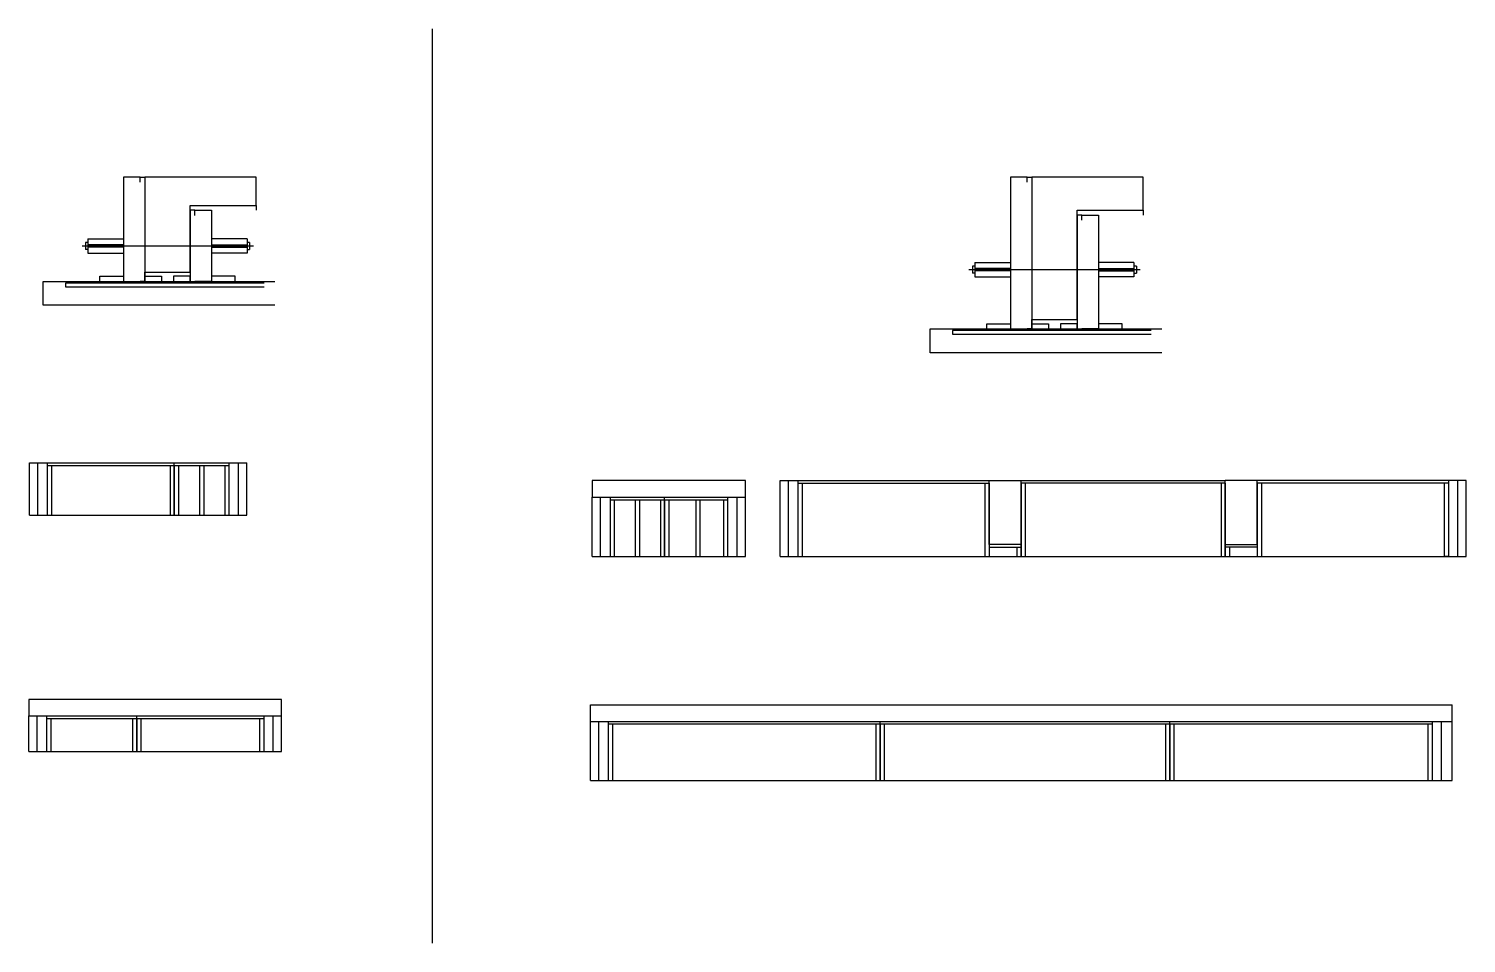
# Model space of a CAD drawing. Header units: metres. Extents: x 7642 to 8853, y 8501 to 9272.
import ezdxf

# ---------------------------------------------------------------- set-up
doc = ezdxf.new("R2010")
doc.units = ezdxf.units.M
for name, color, linetype in [('barrote', 7, 'Continuous'), ('CONCRETO', 7, 'Continuous'), ('COTA', 7, 'Continuous'), ('Madeira', 7, 'Continuous'), ('Painéis', 7, 'Continuous'), ('SARR_2.2x7', 7, 'Continuous'), ('SARR_3.5x7', 7, 'Continuous'), ('SCO-___-LAJ', 7, 'Continuous'), ('TENSOR', 7, 'Continuous')]:
    doc.layers.add(name, color=color, linetype=linetype)

msp = doc.modelspace()

# ---------------------------------------------------------------- linework, layer by layer
at = {"color": 7, "lineweight": 25}
for p, q in [((7691.8, 9095.2), (7691.8, 9083.2)), ((7691.8, 9095.2), (7721.8, 9095.2)), ((7825.8, 9095.2), (7795.8, 9095.2)), ((7825.8, 9095.2), (7825.8, 9083.2)), ((7689.8, 9092.2), (7689.8, 9086.2)), ((7691.8, 9092.2), (7689.8, 9092.2)), ((7691.8, 9086.2), (7689.8, 9086.2)), ((7721.8, 9090.2), (7691.8, 9090.2)), ((7721.8, 9088.2), (7691.8, 9088.2)), ((7691.8, 9083.2), (7721.8, 9083.2)), ((7795.8, 9090.2), (7825.8, 9090.2)), ((7795.8, 9088.2), (7825.8, 9088.2)), ((7825.8, 9083.2), (7795.8, 9083.2)), ((7827.8, 9092.2), (7825.8, 9092.2)), ((7825.8, 9086.2), (7827.8, 9086.2)), ((7827.8, 9092.2), (7827.8, 9086.2)), ((8437, 9072.2), (8437, 9066.2)), ((8439, 9072.2), (8437, 9072.2)), ((8439, 9075.2), (8439, 9063.2)), ((8439, 9075.2), (8469, 9075.2)), ((8573, 9075.2), (8543, 9075.2)), ((8573, 9075.2), (8573, 9063.2)), ((8575, 9072.2), (8573, 9072.2)), ((8575, 9072.2), (8575, 9066.2)), ((8439, 9066.2), (8437, 9066.2)), ((8469, 9070.2), (8439, 9070.2)), ((8469, 9068.2), (8439, 9068.2)), ((8439, 9063.2), (8469, 9063.2)), ((8543, 9070.2), (8573, 9070.2)), ((8543, 9068.2), (8573, 9068.2)), ((8573, 9063.2), (8543, 9063.2)), ((8573, 9066.2), (8575, 9066.2))]:
    msp.add_line(p, q, dxfattribs=at)
at = {"layer": 'barrote', "color": 7, "lineweight": 25}
for points in [[(7849.2, 9039.2), (7654.1, 9039.2), (7654.1, 9059.2), (7849.2, 9059.2)], [(8596.5, 8999.2), (8401.3, 8999.2), (8401.3, 9019.2), (8596.5, 9019.2)]]:
    msp.add_lwpolyline(points, dxfattribs=at)
at = {"layer": 'CONCRETO', "color": 7, "lineweight": 25}
for points in [[(7833.4, 9123.2), (7833.4, 9147.2), (7739.8, 9147.2), (7739.8, 9119.2), (7739.8, 9119.2), (7739.8, 9067.2), (7777.8, 9067.2), (7777.8, 9123.2)], [(8580.6, 9119.2), (8580.6, 9147.2), (8487, 9147.2), (8487, 9119.2), (8487, 9119.2), (8487, 9027.2), (8525, 9027.2), (8525, 9119.2)]]:
    msp.add_lwpolyline(points, dxfattribs=at)
at = {"layer": 'COTA', "color": 7, "lineweight": 25}
for p, q in [((7981.7, 9272.2), (7981.7, 8501.5)), ((8245.6, 8891.4), (8116.6, 8891.4)), ((8116.6, 8891.4), (8116.6, 8877.4)), ((8245.6, 8877.4), (8245.6, 8891.4)), ((8450.9, 8891.4), (8477.9, 8891.4)), ((8676.9, 8891.4), (8649.9, 8891.4)), ((7854.9, 8707), (7641.9, 8707)), ((7641.9, 8707), (7641.9, 8693)), ((7854.9, 8693), (7854.9, 8707)), ((8115.1, 8702.5), (8841.1, 8702.5)), ((8115.1, 8688.5), (8115.1, 8702.5)), ((8841.1, 8688.5), (8841.1, 8702.5))]:
    msp.add_line(p, q, dxfattribs=at)
at = {"layer": 'Madeira', "color": 7, "lineweight": 25}
for points in [[(7735.8, 9142.8), (7735.8, 9147.2), (7721.8, 9147.2), (7721.8, 9142.8)], [(7735.8, 9147.2), (7721.8, 9147.2), (7721.8, 9059.2), (7735.8, 9059.2)], [(8483, 9142.8), (8483, 9147.2), (8469, 9147.2), (8469, 9142.8)], [(8483, 9147.2), (8469, 9147.2), (8469, 9019.2), (8483, 9019.2)], [(7781.8, 9114.8), (7781.8, 9119.2), (7795.8, 9119.2), (7795.8, 9114.8)], [(7781.8, 9119.2), (7795.8, 9119.2), (7795.8, 9059.2), (7781.8, 9059.2)], [(8529, 9110.8), (8529, 9115.2), (8543, 9115.2), (8543, 9110.8)], [(8529, 9115.2), (8543, 9115.2), (8543, 9019.2), (8529, 9019.2)], [(7701.8, 9059.2), (7701.8, 9063.6), (7721.8, 9063.6), (7721.8, 9059.2)], [(7739.8, 9059.2), (7739.8, 9063.6), (7753.8, 9063.6), (7753.8, 9059.2)], [(7777.8, 9059.2), (7777.8, 9063.6), (7763.8, 9063.6), (7763.8, 9059.2)], [(7815.8, 9059.2), (7815.8, 9063.6), (7795.8, 9063.6), (7795.8, 9059.2)], [(8449, 9019.2), (8449, 9023.6), (8469, 9023.6), (8469, 9019.2)], [(8487, 9019.2), (8487, 9023.6), (8501, 9023.6), (8501, 9019.2)], [(8525, 9019.2), (8525, 9023.6), (8511, 9023.6), (8511, 9019.2)], [(8563, 9019.2), (8563, 9023.6), (8543, 9023.6), (8543, 9019.2)]]:
    msp.add_lwpolyline(points, dxfattribs=at)
at = {"layer": 'Painéis', "color": 7, "lineweight": 25}
for p, q in [((7642.5, 8906.3), (7825.5, 8906.3)), ((7642.5, 8862.3), (7642.5, 8906.3)), ((7764.5, 8862.3), (7764.5, 8906.3)), ((7825.5, 8862.3), (7825.5, 8906.3)), ((8274.9, 8891.4), (8450.9, 8891.4)), ((8274.9, 8827.4), (8274.9, 8891.4)), ((8450.9, 8837.4), (8450.9, 8891.4)), ((8477.9, 8827.4), (8477.9, 8891.4)), ((8477.9, 8891.4), (8649.9, 8891.4)), ((8649.9, 8827.4), (8649.9, 8891.4)), ((8852.9, 8891.4), (8676.9, 8891.4)), ((8676.9, 8837.4), (8676.9, 8891.4)), ((8852.9, 8827.4), (8852.9, 8891.4)), ((8116.6, 8877.4), (8245.6, 8877.4)), ((8116.6, 8827.4), (8116.6, 8877.4)), ((8177.6, 8827.4), (8177.6, 8877.4)), ((8245.6, 8827.4), (8245.6, 8877.4)), ((7642.5, 8862.3), (7825.5, 8862.3)), ((8477.9, 8837.4), (8450.9, 8837.4)), ((8649.9, 8837.4), (8676.9, 8837.4)), ((8116.6, 8827.4), (8245.6, 8827.4)), ((8274.9, 8827.4), (8852.9, 8827.4)), ((7641.9, 8693), (7854.9, 8693)), ((7641.9, 8663), (7641.9, 8693)), ((7732.9, 8663), (7732.9, 8693)), ((7854.9, 8663), (7854.9, 8693)), ((8115.1, 8688.5), (8841.1, 8688.5)), ((8115.1, 8638.5), (8115.1, 8688.5)), ((8359.1, 8638.5), (8359.1, 8688.5)), ((8603.1, 8638.5), (8603.1, 8688.5)), ((8841.1, 8638.5), (8841.1, 8688.5)), ((7641.9, 8663), (7854.9, 8663)), ((8115.1, 8638.5), (8841.1, 8638.5))]:
    msp.add_line(p, q, dxfattribs=at)
for points in [[(7735.8, 9147.2), (7739.8, 9147.2), (7739.8, 9059.2), (7735.8, 9059.2)], [(8483, 9147.2), (8487, 9147.2), (8487, 9019.2), (8483, 9019.2)], [(7777.8, 9119.2), (7777.8, 9123.2), (7833.4, 9123.2), (7833.4, 9119.2)], [(7781.8, 9119.2), (7777.8, 9119.2), (7777.8, 9059.2), (7781.8, 9059.2)], [(8525, 9115.2), (8525, 9119.2), (8580.6, 9119.2), (8580.6, 9115.2)], [(8529, 9115.2), (8525, 9115.2), (8525, 9019.2), (8529, 9019.2)], [(7739.8, 9063.6), (7739.8, 9067.2), (7777.8, 9067.2), (7777.8, 9063.6)], [(8487, 9023.6), (8487, 9027.2), (8525, 9027.2), (8525, 9023.6)]]:
    msp.add_lwpolyline(points, dxfattribs=at)
at = {"layer": 'SARR_2.2x7', "color": 7, "lineweight": 25}
for p, q in [((7649.5, 8862.3), (7649.5, 8906.3)), ((7657.5, 8904.1), (7764.5, 8904.1)), ((7764.5, 8904.1), (7810.5, 8904.1)), ((7818.5, 8862.3), (7818.5, 8906.3)), ((8281.9, 8827.4), (8281.9, 8891.4)), ((8289.9, 8889.2), (8450.9, 8889.2)), ((8649.9, 8889.2), (8477.9, 8889.2)), ((8837.9, 8889.2), (8676.9, 8889.2)), ((8845.9, 8827.4), (8845.9, 8891.4)), ((8123.6, 8827.4), (8123.6, 8877.4)), ((8238.6, 8827.4), (8238.6, 8877.4)), ((8131.6, 8875.2), (8177.6, 8875.2)), ((8177.6, 8875.2), (8230.6, 8875.2)), ((8450.9, 8835.2), (8477.9, 8835.2)), ((8676.9, 8835.2), (8649.9, 8835.2)), ((7648.9, 8663), (7648.9, 8693)), ((7656.9, 8690.8), (7732.9, 8690.8)), ((7732.9, 8690.8), (7839.9, 8690.8)), ((7847.9, 8663), (7847.9, 8693)), ((8122.1, 8638.5), (8122.1, 8688.5)), ((8130.1, 8686.3), (8359.1, 8686.3)), ((8359.1, 8686.3), (8824.1, 8686.3)), ((8832.1, 8638.5), (8832.1, 8688.5))]:
    msp.add_line(p, q, dxfattribs=at)
at = {"layer": 'SARR_3.5x7', "color": 7, "lineweight": 25}
for p, q in [((7657.5, 8906.3), (7657.5, 8862.3)), ((7661, 8904.1), (7661, 8862.3)), ((7761, 8904.1), (7761, 8862.3)), ((7764.5, 8904.1), (7764.5, 8862.3)), ((7768, 8904.1), (7768, 8862.3)), ((7785.8, 8904.1), (7785.8, 8862.3)), ((7789.3, 8904.1), (7789.3, 8862.3)), ((7807, 8904.1), (7807, 8862.3)), ((7810.5, 8906.3), (7810.5, 8862.3)), ((8289.9, 8891.4), (8289.9, 8827.4)), ((8293.4, 8889.2), (8293.4, 8827.4)), ((8447.4, 8889.2), (8447.4, 8827.4)), ((8450.9, 8889.2), (8450.9, 8827.4)), ((8477.9, 8889.2), (8477.9, 8827.4)), ((8481.4, 8889.2), (8481.4, 8827.4)), ((8646.4, 8889.2), (8646.4, 8827.4)), ((8649.9, 8889.2), (8649.9, 8827.4)), ((8676.9, 8889.2), (8676.9, 8827.4)), ((8680.4, 8889.2), (8680.4, 8827.4)), ((8834.4, 8889.2), (8834.4, 8827.4)), ((8837.9, 8891.4), (8837.9, 8827.4)), ((8131.6, 8877.4), (8131.6, 8827.4)), ((8230.6, 8877.4), (8230.6, 8827.4)), ((8135.1, 8875.2), (8135.1, 8827.4)), ((8152.8, 8875.2), (8152.8, 8827.4)), ((8156.3, 8875.2), (8156.3, 8827.4)), ((8174.1, 8875.2), (8174.1, 8827.4)), ((8177.6, 8875.2), (8177.6, 8827.4)), ((8181.1, 8875.2), (8181.1, 8827.4)), ((8203.8, 8875.2), (8203.8, 8827.4)), ((8207.3, 8875.2), (8207.3, 8827.4)), ((8227.1, 8875.2), (8227.1, 8827.4)), ((7657.5, 8862.3), (7661, 8862.3)), ((7761, 8862.3), (7764.5, 8862.3)), ((7764.5, 8862.3), (7768, 8862.3)), ((7807, 8862.3), (7810.5, 8862.3)), ((8474.4, 8835.2), (8474.4, 8827.4)), ((8653.4, 8835.2), (8653.4, 8827.4)), ((8131.6, 8827.4), (8135.1, 8827.4)), ((8152.8, 8827.4), (8156.3, 8827.4)), ((8174.1, 8827.4), (8177.6, 8827.4)), ((8177.6, 8827.4), (8181.1, 8827.4)), ((8227.1, 8827.4), (8230.6, 8827.4)), ((8289.9, 8827.4), (8293.4, 8827.4)), ((8474.4, 8827.4), (8477.9, 8827.4)), ((8477.9, 8827.4), (8481.4, 8827.4)), ((8837.9, 8827.4), (8834.4, 8827.4)), ((7656.9, 8693), (7656.9, 8663)), ((7660.4, 8690.8), (7660.4, 8663)), ((7729.4, 8690.8), (7729.4, 8663)), ((7732.9, 8690.8), (7732.9, 8663)), ((7736.4, 8690.8), (7736.4, 8663)), ((7836.4, 8690.8), (7836.4, 8663)), ((7839.9, 8693), (7839.9, 8663)), ((8130.1, 8688.5), (8130.1, 8638.5)), ((8133.6, 8686.3), (8133.6, 8638.5)), ((8355.6, 8686.3), (8355.6, 8638.5)), ((8359.1, 8686.3), (8359.1, 8638.5)), ((8362.6, 8686.3), (8362.6, 8638.5)), ((8599.6, 8686.3), (8599.6, 8638.5)), ((8603.1, 8686.3), (8603.1, 8638.5)), ((8606.6, 8686.3), (8606.6, 8638.5)), ((8820.6, 8686.3), (8820.6, 8638.5)), ((8824.1, 8688.5), (8824.1, 8638.5)), ((7656.9, 8663), (7660.4, 8663)), ((7729.4, 8663), (7732.9, 8663)), ((7732.9, 8663), (7736.4, 8663)), ((7836.4, 8663), (7839.9, 8663)), ((8130.1, 8638.5), (8133.6, 8638.5)), ((8355.6, 8638.5), (8359.1, 8638.5)), ((8359.1, 8638.5), (8362.6, 8638.5)), ((8820.6, 8638.5), (8824.1, 8638.5))]:
    msp.add_line(p, q, dxfattribs=at)
at = {"layer": 'SCO-___-LAJ', "color": 7, "lineweight": 25}
for points in [[(7840.2, 9057.9), (7672.9, 9057.9), (7672.9, 9054.7), (7840.2, 9054.7)], [(8587.5, 9017.9), (8420.2, 9017.9), (8420.2, 9014.7), (8587.5, 9014.7)]]:
    msp.add_lwpolyline(points, dxfattribs=at)
at = {"layer": 'TENSOR', "color": 7, "lineweight": 25}
for p, q in [((7686.8, 9089.2), (7831.1, 9089.2)), ((8434, 9069.2), (8578.3, 9069.2))]:
    msp.add_line(p, q, dxfattribs=at)

doc.saveas('drawing.dxf')
